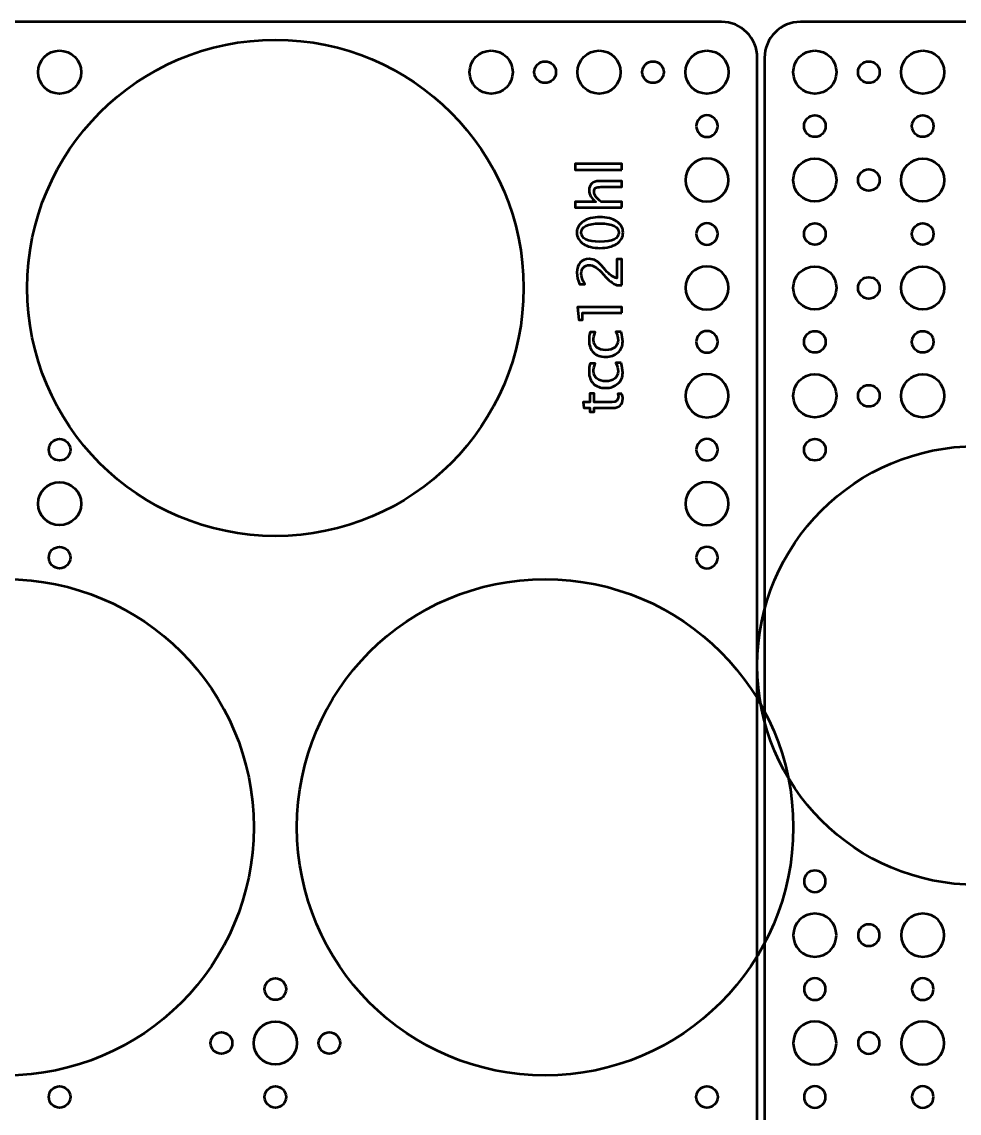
# Model space of a CAD drawing. Header units: centimetres. Extents: x -42.5 to 44.4, y -43.5 to 43.2.
# Drawn here: x -31.27 to -18.24, y -28.73 to -13.55 of the extents above; entities that cross this region are included whole.
import ezdxf

# ---------------------------------------------------------------- set-up
doc = ezdxf.new("R2010")
doc.units = ezdxf.units.CM
doc.header["$MEASUREMENT"] = 0
doc.layers.add('Layer 1', color=7, linetype='Continuous')

msp = doc.modelspace()

# ---------------------------------------------------------------- linework, layer by layer
at = {"layer": 'Layer 1', "lineweight": 53}
for centre, major_axis in [((-27.75, -17.25), (0, 3.45)), ((-30.75001, -14.25001), (0, 0.30001)), ((-24.74999, -14.25001), (0, 0.30001)), ((-23.24999, -14.25001), (0, 0.30001)), ((-21.74999, -14.25001), (0, 0.30001)), ((-20.25001, -14.25001), (0, 0.30001)), ((-18.75001, -14.25001), (0, 0.30001)), ((-24, -14.25), (0, 0.15)), ((-22.5, -14.25), (0, 0.15)), ((-19.5, -14.25), (0, 0.15)), ((-18, -22.5), (0, 3.05)), ((-31.5, -24.75), (0, 3.45)), ((-24, -24.75), (0, 3.45))]:
    msp.add_ellipse(centre, major_axis=major_axis, ratio=1, dxfattribs=at)
for points, knots in [([(-41.95, -42.95), (-41.95, -42.95), (-41.95, -14.05), (-41.95, -14.05), (-41.95, -14.05), (-41.95, -13.77386), (-41.72614, -13.55), (-41.45, -13.55), (-41.45, -13.55), (-41.45, -13.55), (-21.55, -13.55), (-21.55, -13.55), (-21.55, -13.55), (-21.27386, -13.55), (-21.05, -13.77386), (-21.05, -14.05), (-21.05, -14.05), (-21.05, -14.05), (-21.05, -42.95), (-21.05, -42.95), (-21.05, -42.95), (-21.05, -43.22614), (-21.27386, -43.45), (-21.55, -43.45), (-21.55, -43.45), (-21.55, -43.45), (-41.45, -43.45), (-41.45, -43.45), (-41.45, -43.45), (-41.72614, -43.45), (-41.95, -43.22614), (-41.95, -42.95)], [0, 0, 0, 0, 0.11111111, 0.11111111, 0.11111111, 0.11111111, 0.22222222, 0.22222222, 0.22222222, 0.22222222, 0.33333333, 0.33333333, 0.33333333, 0.33333333, 0.44444444, 0.44444444, 0.44444444, 0.44444444, 0.55555556, 0.55555556, 0.55555556, 0.55555556, 0.66666667, 0.66666667, 0.66666667, 0.66666667, 0.77777778, 0.77777778, 0.77777778, 0.77777778, 1, 1, 1, 1]), ([(-20.95, -42.95), (-20.95, -42.95), (-20.95, -14.05), (-20.95, -14.05), (-20.95, -14.05), (-20.95, -13.77386), (-20.72614, -13.55), (-20.45, -13.55), (-20.45, -13.55), (-20.45, -13.55), (-0.55, -13.55), (-0.55, -13.55), (-0.55, -13.55), (-0.27386, -13.55), (-0.05, -13.77386), (-0.05, -14.05), (-0.05, -14.05), (-0.05, -14.05), (-0.05, -42.95), (-0.05, -42.95), (-0.05, -42.95), (-0.05, -43.22614), (-0.27386, -43.45), (-0.55, -43.45), (-0.55, -43.45), (-0.55, -43.45), (-20.45, -43.45), (-20.45, -43.45), (-20.45, -43.45), (-20.72614, -43.45), (-20.95, -43.22614), (-20.95, -42.95)], [0, 0, 0, 0, 0.11111111, 0.11111111, 0.11111111, 0.11111111, 0.22222222, 0.22222222, 0.22222222, 0.22222222, 0.33333333, 0.33333333, 0.33333333, 0.33333333, 0.44444444, 0.44444444, 0.44444444, 0.44444444, 0.55555556, 0.55555556, 0.55555556, 0.55555556, 0.66666667, 0.66666667, 0.66666667, 0.66666667, 0.77777778, 0.77777778, 0.77777778, 0.77777778, 1, 1, 1, 1]), ([(-21.9, -15), (-21.9, -14.91716), (-21.83284, -14.85), (-21.75, -14.85), (-21.75, -14.85), (-21.66716, -14.85), (-21.6, -14.91716), (-21.6, -15), (-21.6, -15), (-21.6, -15.08284), (-21.66716, -15.15), (-21.75, -15.15), (-21.75, -15.15), (-21.83284, -15.15), (-21.9, -15.08284), (-21.9, -15)], [0, 0, 0, 0, 0.2, 0.2, 0.2, 0.2, 0.4, 0.4, 0.4, 0.4, 0.6, 0.6, 0.6, 0.6, 1, 1, 1, 1]), ([(-20.1, -15), (-20.1, -14.91716), (-20.16716, -14.85), (-20.25, -14.85), (-20.25, -14.85), (-20.33284, -14.85), (-20.4, -14.91716), (-20.4, -15), (-20.4, -15), (-20.4, -15.08284), (-20.33284, -15.15), (-20.25, -15.15), (-20.25, -15.15), (-20.16716, -15.15), (-20.1, -15.08284), (-20.1, -15)], [0, 0, 0, 0, 0.2, 0.2, 0.2, 0.2, 0.4, 0.4, 0.4, 0.4, 0.6, 0.6, 0.6, 0.6, 1, 1, 1, 1]), ([(-18.6, -15), (-18.6, -14.91716), (-18.66716, -14.85), (-18.75, -14.85), (-18.75, -14.85), (-18.83284, -14.85), (-18.9, -14.91716), (-18.9, -15), (-18.9, -15), (-18.9, -15.08284), (-18.83284, -15.15), (-18.75, -15.15), (-18.75, -15.15), (-18.66716, -15.15), (-18.6, -15.08284), (-18.6, -15)], [0, 0, 0, 0, 0.2, 0.2, 0.2, 0.2, 0.4, 0.4, 0.4, 0.4, 0.6, 0.6, 0.6, 0.6, 1, 1, 1, 1]), ([(-22.05, -15.75), (-22.05, -15.58431), (-21.91569, -15.45), (-21.75, -15.45), (-21.75, -15.45), (-21.58431, -15.45), (-21.45, -15.58431), (-21.45, -15.75), (-21.45, -15.75), (-21.45, -15.91569), (-21.58431, -16.05), (-21.75, -16.05), (-21.75, -16.05), (-21.91569, -16.05), (-22.05, -15.91569), (-22.05, -15.75)], [0, 0, 0, 0, 0.2, 0.2, 0.2, 0.2, 0.4, 0.4, 0.4, 0.4, 0.6, 0.6, 0.6, 0.6, 1, 1, 1, 1]), ([(-19.95, -15.75), (-19.95, -15.58431), (-20.08431, -15.45), (-20.25, -15.45), (-20.25, -15.45), (-20.41569, -15.45), (-20.55, -15.58431), (-20.55, -15.75), (-20.55, -15.75), (-20.55, -15.91569), (-20.41569, -16.05), (-20.25, -16.05), (-20.25, -16.05), (-20.08431, -16.05), (-19.95, -15.91569), (-19.95, -15.75)], [0, 0, 0, 0, 0.2, 0.2, 0.2, 0.2, 0.4, 0.4, 0.4, 0.4, 0.6, 0.6, 0.6, 0.6, 1, 1, 1, 1]), ([(-18.45, -15.75), (-18.45, -15.58431), (-18.58431, -15.45), (-18.75, -15.45), (-18.75, -15.45), (-18.91569, -15.45), (-19.05, -15.58431), (-19.05, -15.75), (-19.05, -15.75), (-19.05, -15.91569), (-18.91569, -16.05), (-18.75, -16.05), (-18.75, -16.05), (-18.58431, -16.05), (-18.45, -15.91569), (-18.45, -15.75)], [0, 0, 0, 0, 0.2, 0.2, 0.2, 0.2, 0.4, 0.4, 0.4, 0.4, 0.6, 0.6, 0.6, 0.6, 1, 1, 1, 1]), ([(-19.35, -15.75), (-19.35, -15.66716), (-19.41716, -15.6), (-19.5, -15.6), (-19.5, -15.6), (-19.58284, -15.6), (-19.65, -15.66716), (-19.65, -15.75), (-19.65, -15.75), (-19.65, -15.83284), (-19.58284, -15.9), (-19.5, -15.9), (-19.5, -15.9), (-19.41716, -15.9), (-19.35, -15.83284), (-19.35, -15.75)], [0, 0, 0, 0, 0.2, 0.2, 0.2, 0.2, 0.4, 0.4, 0.4, 0.4, 0.6, 0.6, 0.6, 0.6, 1, 1, 1, 1]), ([(-21.9, -16.5), (-21.9, -16.41716), (-21.83284, -16.35), (-21.75, -16.35), (-21.75, -16.35), (-21.66716, -16.35), (-21.6, -16.41716), (-21.6, -16.5), (-21.6, -16.5), (-21.6, -16.58284), (-21.66716, -16.65), (-21.75, -16.65), (-21.75, -16.65), (-21.83284, -16.65), (-21.9, -16.58284), (-21.9, -16.5)], [0, 0, 0, 0, 0.2, 0.2, 0.2, 0.2, 0.4, 0.4, 0.4, 0.4, 0.6, 0.6, 0.6, 0.6, 1, 1, 1, 1]), ([(-20.1, -16.5), (-20.1, -16.41716), (-20.16716, -16.35), (-20.25, -16.35), (-20.25, -16.35), (-20.33284, -16.35), (-20.4, -16.41716), (-20.4, -16.5), (-20.4, -16.5), (-20.4, -16.58284), (-20.33284, -16.65), (-20.25, -16.65), (-20.25, -16.65), (-20.16716, -16.65), (-20.1, -16.58284), (-20.1, -16.5)], [0, 0, 0, 0, 0.2, 0.2, 0.2, 0.2, 0.4, 0.4, 0.4, 0.4, 0.6, 0.6, 0.6, 0.6, 1, 1, 1, 1]), ([(-18.6, -16.5), (-18.6, -16.41716), (-18.66716, -16.35), (-18.75, -16.35), (-18.75, -16.35), (-18.83284, -16.35), (-18.9, -16.41716), (-18.9, -16.5), (-18.9, -16.5), (-18.9, -16.58284), (-18.83284, -16.65), (-18.75, -16.65), (-18.75, -16.65), (-18.66716, -16.65), (-18.6, -16.58284), (-18.6, -16.5)], [0, 0, 0, 0, 0.2, 0.2, 0.2, 0.2, 0.4, 0.4, 0.4, 0.4, 0.6, 0.6, 0.6, 0.6, 1, 1, 1, 1]), ([(-22.05, -17.25), (-22.05, -17.08431), (-21.91569, -16.95), (-21.75, -16.95), (-21.75, -16.95), (-21.58431, -16.95), (-21.45, -17.08431), (-21.45, -17.25), (-21.45, -17.25), (-21.45, -17.41569), (-21.58431, -17.55), (-21.75, -17.55), (-21.75, -17.55), (-21.91569, -17.55), (-22.05, -17.41569), (-22.05, -17.25)], [0, 0, 0, 0, 0.2, 0.2, 0.2, 0.2, 0.4, 0.4, 0.4, 0.4, 0.6, 0.6, 0.6, 0.6, 1, 1, 1, 1]), ([(-19.95, -17.25), (-19.95, -17.08431), (-20.08431, -16.95), (-20.25, -16.95), (-20.25, -16.95), (-20.41569, -16.95), (-20.55, -17.08431), (-20.55, -17.25), (-20.55, -17.25), (-20.55, -17.41569), (-20.41569, -17.55), (-20.25, -17.55), (-20.25, -17.55), (-20.08431, -17.55), (-19.95, -17.41569), (-19.95, -17.25)], [0, 0, 0, 0, 0.2, 0.2, 0.2, 0.2, 0.4, 0.4, 0.4, 0.4, 0.6, 0.6, 0.6, 0.6, 1, 1, 1, 1]), ([(-18.45, -17.25), (-18.45, -17.08431), (-18.58431, -16.95), (-18.75, -16.95), (-18.75, -16.95), (-18.91569, -16.95), (-19.05, -17.08431), (-19.05, -17.25), (-19.05, -17.25), (-19.05, -17.41569), (-18.91569, -17.55), (-18.75, -17.55), (-18.75, -17.55), (-18.58431, -17.55), (-18.45, -17.41569), (-18.45, -17.25)], [0, 0, 0, 0, 0.2, 0.2, 0.2, 0.2, 0.4, 0.4, 0.4, 0.4, 0.6, 0.6, 0.6, 0.6, 1, 1, 1, 1]), ([(-19.35, -17.25), (-19.35, -17.16716), (-19.41716, -17.1), (-19.5, -17.1), (-19.5, -17.1), (-19.58284, -17.1), (-19.65, -17.16716), (-19.65, -17.25), (-19.65, -17.25), (-19.65, -17.33284), (-19.58284, -17.4), (-19.5, -17.4), (-19.5, -17.4), (-19.41716, -17.4), (-19.35, -17.33284), (-19.35, -17.25)], [0, 0, 0, 0, 0.2, 0.2, 0.2, 0.2, 0.4, 0.4, 0.4, 0.4, 0.6, 0.6, 0.6, 0.6, 1, 1, 1, 1]), ([(-21.9, -18), (-21.9, -17.91716), (-21.83284, -17.85), (-21.75, -17.85), (-21.75, -17.85), (-21.66716, -17.85), (-21.6, -17.91716), (-21.6, -18), (-21.6, -18), (-21.6, -18.08284), (-21.66716, -18.15), (-21.75, -18.15), (-21.75, -18.15), (-21.83284, -18.15), (-21.9, -18.08284), (-21.9, -18)], [0, 0, 0, 0, 0.2, 0.2, 0.2, 0.2, 0.4, 0.4, 0.4, 0.4, 0.6, 0.6, 0.6, 0.6, 1, 1, 1, 1]), ([(-20.1, -18), (-20.1, -17.91716), (-20.16716, -17.85), (-20.25, -17.85), (-20.25, -17.85), (-20.33284, -17.85), (-20.4, -17.91716), (-20.4, -18), (-20.4, -18), (-20.4, -18.08284), (-20.33284, -18.15), (-20.25, -18.15), (-20.25, -18.15), (-20.16716, -18.15), (-20.1, -18.08284), (-20.1, -18)], [0, 0, 0, 0, 0.2, 0.2, 0.2, 0.2, 0.4, 0.4, 0.4, 0.4, 0.6, 0.6, 0.6, 0.6, 1, 1, 1, 1]), ([(-18.6, -18), (-18.6, -17.91716), (-18.66716, -17.85), (-18.75, -17.85), (-18.75, -17.85), (-18.83284, -17.85), (-18.9, -17.91716), (-18.9, -18), (-18.9, -18), (-18.9, -18.08284), (-18.83284, -18.15), (-18.75, -18.15), (-18.75, -18.15), (-18.66716, -18.15), (-18.6, -18.08284), (-18.6, -18)], [0, 0, 0, 0, 0.2, 0.2, 0.2, 0.2, 0.4, 0.4, 0.4, 0.4, 0.6, 0.6, 0.6, 0.6, 1, 1, 1, 1]), ([(-22.05, -18.75), (-22.05, -18.58431), (-21.91569, -18.45), (-21.75, -18.45), (-21.75, -18.45), (-21.58431, -18.45), (-21.45, -18.58431), (-21.45, -18.75), (-21.45, -18.75), (-21.45, -18.91569), (-21.58431, -19.05), (-21.75, -19.05), (-21.75, -19.05), (-21.91569, -19.05), (-22.05, -18.91569), (-22.05, -18.75)], [0, 0, 0, 0, 0.2, 0.2, 0.2, 0.2, 0.4, 0.4, 0.4, 0.4, 0.6, 0.6, 0.6, 0.6, 1, 1, 1, 1]), ([(-19.95, -18.75), (-19.95, -18.58431), (-20.08431, -18.45), (-20.25, -18.45), (-20.25, -18.45), (-20.41569, -18.45), (-20.55, -18.58431), (-20.55, -18.75), (-20.55, -18.75), (-20.55, -18.91569), (-20.41569, -19.05), (-20.25, -19.05), (-20.25, -19.05), (-20.08431, -19.05), (-19.95, -18.91569), (-19.95, -18.75)], [0, 0, 0, 0, 0.2, 0.2, 0.2, 0.2, 0.4, 0.4, 0.4, 0.4, 0.6, 0.6, 0.6, 0.6, 1, 1, 1, 1]), ([(-18.45, -18.75), (-18.45, -18.58431), (-18.58431, -18.45), (-18.75, -18.45), (-18.75, -18.45), (-18.91569, -18.45), (-19.05, -18.58431), (-19.05, -18.75), (-19.05, -18.75), (-19.05, -18.91569), (-18.91569, -19.05), (-18.75, -19.05), (-18.75, -19.05), (-18.58431, -19.05), (-18.45, -18.91569), (-18.45, -18.75)], [0, 0, 0, 0, 0.2, 0.2, 0.2, 0.2, 0.4, 0.4, 0.4, 0.4, 0.6, 0.6, 0.6, 0.6, 1, 1, 1, 1]), ([(-19.35, -18.75), (-19.35, -18.66716), (-19.41716, -18.6), (-19.5, -18.6), (-19.5, -18.6), (-19.58284, -18.6), (-19.65, -18.66716), (-19.65, -18.75), (-19.65, -18.75), (-19.65, -18.83284), (-19.58284, -18.9), (-19.5, -18.9), (-19.5, -18.9), (-19.41716, -18.9), (-19.35, -18.83284), (-19.35, -18.75)], [0, 0, 0, 0, 0.2, 0.2, 0.2, 0.2, 0.4, 0.4, 0.4, 0.4, 0.6, 0.6, 0.6, 0.6, 1, 1, 1, 1]), ([(-30.6, -19.5), (-30.6, -19.41716), (-30.66716, -19.35), (-30.75, -19.35), (-30.75, -19.35), (-30.83284, -19.35), (-30.9, -19.41716), (-30.9, -19.5), (-30.9, -19.5), (-30.9, -19.58284), (-30.83284, -19.65), (-30.75, -19.65), (-30.75, -19.65), (-30.66716, -19.65), (-30.6, -19.58284), (-30.6, -19.5)], [0, 0, 0, 0, 0.2, 0.2, 0.2, 0.2, 0.4, 0.4, 0.4, 0.4, 0.6, 0.6, 0.6, 0.6, 1, 1, 1, 1]), ([(-21.9, -19.5), (-21.9, -19.41716), (-21.83284, -19.35), (-21.75, -19.35), (-21.75, -19.35), (-21.66716, -19.35), (-21.6, -19.41716), (-21.6, -19.5), (-21.6, -19.5), (-21.6, -19.58284), (-21.66716, -19.65), (-21.75, -19.65), (-21.75, -19.65), (-21.83284, -19.65), (-21.9, -19.58284), (-21.9, -19.5)], [0, 0, 0, 0, 0.2, 0.2, 0.2, 0.2, 0.4, 0.4, 0.4, 0.4, 0.6, 0.6, 0.6, 0.6, 1, 1, 1, 1]), ([(-20.1, -19.5), (-20.1, -19.41716), (-20.16716, -19.35), (-20.25, -19.35), (-20.25, -19.35), (-20.33284, -19.35), (-20.4, -19.41716), (-20.4, -19.5), (-20.4, -19.5), (-20.4, -19.58284), (-20.33284, -19.65), (-20.25, -19.65), (-20.25, -19.65), (-20.16716, -19.65), (-20.1, -19.58284), (-20.1, -19.5)], [0, 0, 0, 0, 0.2, 0.2, 0.2, 0.2, 0.4, 0.4, 0.4, 0.4, 0.6, 0.6, 0.6, 0.6, 1, 1, 1, 1]), ([(-30.45, -20.25), (-30.45, -20.08431), (-30.58431, -19.95), (-30.75, -19.95), (-30.75, -19.95), (-30.91569, -19.95), (-31.05, -20.08431), (-31.05, -20.25), (-31.05, -20.25), (-31.05, -20.41569), (-30.91569, -20.55), (-30.75, -20.55), (-30.75, -20.55), (-30.58431, -20.55), (-30.45, -20.41569), (-30.45, -20.25)], [0, 0, 0, 0, 0.2, 0.2, 0.2, 0.2, 0.4, 0.4, 0.4, 0.4, 0.6, 0.6, 0.6, 0.6, 1, 1, 1, 1]), ([(-22.05, -20.25), (-22.05, -20.08431), (-21.91569, -19.95), (-21.75, -19.95), (-21.75, -19.95), (-21.58431, -19.95), (-21.45, -20.08431), (-21.45, -20.25), (-21.45, -20.25), (-21.45, -20.41569), (-21.58431, -20.55), (-21.75, -20.55), (-21.75, -20.55), (-21.91569, -20.55), (-22.05, -20.41569), (-22.05, -20.25)], [0, 0, 0, 0, 0.2, 0.2, 0.2, 0.2, 0.4, 0.4, 0.4, 0.4, 0.6, 0.6, 0.6, 0.6, 1, 1, 1, 1]), ([(-30.6, -21), (-30.6, -20.91716), (-30.66716, -20.85), (-30.75, -20.85), (-30.75, -20.85), (-30.83284, -20.85), (-30.9, -20.91716), (-30.9, -21), (-30.9, -21), (-30.9, -21.08284), (-30.83284, -21.15), (-30.75, -21.15), (-30.75, -21.15), (-30.66716, -21.15), (-30.6, -21.08284), (-30.6, -21)], [0, 0, 0, 0, 0.2, 0.2, 0.2, 0.2, 0.4, 0.4, 0.4, 0.4, 0.6, 0.6, 0.6, 0.6, 1, 1, 1, 1]), ([(-21.9, -21), (-21.9, -20.91716), (-21.83284, -20.85), (-21.75, -20.85), (-21.75, -20.85), (-21.66716, -20.85), (-21.6, -20.91716), (-21.6, -21), (-21.6, -21), (-21.6, -21.08284), (-21.66716, -21.15), (-21.75, -21.15), (-21.75, -21.15), (-21.83284, -21.15), (-21.9, -21.08284), (-21.9, -21)], [0, 0, 0, 0, 0.2, 0.2, 0.2, 0.2, 0.4, 0.4, 0.4, 0.4, 0.6, 0.6, 0.6, 0.6, 1, 1, 1, 1]), ([(-20.1, -25.5), (-20.1, -25.58284), (-20.16716, -25.65), (-20.25, -25.65), (-20.25, -25.65), (-20.33284, -25.65), (-20.4, -25.58284), (-20.4, -25.5), (-20.4, -25.5), (-20.4, -25.41716), (-20.33284, -25.35), (-20.25, -25.35), (-20.25, -25.35), (-20.16716, -25.35), (-20.1, -25.41716), (-20.1, -25.5)], [0, 0, 0, 0, 0.2, 0.2, 0.2, 0.2, 0.4, 0.4, 0.4, 0.4, 0.6, 0.6, 0.6, 0.6, 1, 1, 1, 1]), ([(-19.95, -26.25), (-19.95, -26.41569), (-20.08431, -26.55), (-20.25, -26.55), (-20.25, -26.55), (-20.41569, -26.55), (-20.55, -26.41569), (-20.55, -26.25), (-20.55, -26.25), (-20.55, -26.08431), (-20.41569, -25.95), (-20.25, -25.95), (-20.25, -25.95), (-20.08431, -25.95), (-19.95, -26.08431), (-19.95, -26.25)], [0, 0, 0, 0, 0.2, 0.2, 0.2, 0.2, 0.4, 0.4, 0.4, 0.4, 0.6, 0.6, 0.6, 0.6, 1, 1, 1, 1]), ([(-19.35, -26.25), (-19.35, -26.33284), (-19.41716, -26.4), (-19.5, -26.4), (-19.5, -26.4), (-19.58284, -26.4), (-19.65, -26.33284), (-19.65, -26.25), (-19.65, -26.25), (-19.65, -26.16716), (-19.58284, -26.1), (-19.5, -26.1), (-19.5, -26.1), (-19.41716, -26.1), (-19.35, -26.16716), (-19.35, -26.25)], [0, 0, 0, 0, 0.2, 0.2, 0.2, 0.2, 0.4, 0.4, 0.4, 0.4, 0.6, 0.6, 0.6, 0.6, 1, 1, 1, 1]), ([(-18.45, -26.25), (-18.45, -26.41569), (-18.58431, -26.55), (-18.75, -26.55), (-18.75, -26.55), (-18.91569, -26.55), (-19.05, -26.41569), (-19.05, -26.25), (-19.05, -26.25), (-19.05, -26.08431), (-18.91569, -25.95), (-18.75, -25.95), (-18.75, -25.95), (-18.58431, -25.95), (-18.45, -26.08431), (-18.45, -26.25)], [0, 0, 0, 0, 0.2, 0.2, 0.2, 0.2, 0.4, 0.4, 0.4, 0.4, 0.6, 0.6, 0.6, 0.6, 1, 1, 1, 1]), ([(-27.6, -27), (-27.6, -26.91716), (-27.66716, -26.85), (-27.75, -26.85), (-27.75, -26.85), (-27.83284, -26.85), (-27.9, -26.91716), (-27.9, -27), (-27.9, -27), (-27.9, -27.08284), (-27.83284, -27.15), (-27.75, -27.15), (-27.75, -27.15), (-27.66716, -27.15), (-27.6, -27.08284), (-27.6, -27)], [0, 0, 0, 0, 0.2, 0.2, 0.2, 0.2, 0.4, 0.4, 0.4, 0.4, 0.6, 0.6, 0.6, 0.6, 1, 1, 1, 1]), ([(-20.1, -27), (-20.1, -27.08284), (-20.16716, -27.15), (-20.25, -27.15), (-20.25, -27.15), (-20.33284, -27.15), (-20.4, -27.08284), (-20.4, -27), (-20.4, -27), (-20.4, -26.91716), (-20.33284, -26.85), (-20.25, -26.85), (-20.25, -26.85), (-20.16716, -26.85), (-20.1, -26.91716), (-20.1, -27)], [0, 0, 0, 0, 0.2, 0.2, 0.2, 0.2, 0.4, 0.4, 0.4, 0.4, 0.6, 0.6, 0.6, 0.6, 1, 1, 1, 1]), ([(-18.6, -27), (-18.6, -27.08284), (-18.66716, -27.15), (-18.75, -27.15), (-18.75, -27.15), (-18.83284, -27.15), (-18.9, -27.08284), (-18.9, -27), (-18.9, -27), (-18.9, -26.91716), (-18.83284, -26.85), (-18.75, -26.85), (-18.75, -26.85), (-18.66716, -26.85), (-18.6, -26.91716), (-18.6, -27)], [0, 0, 0, 0, 0.2, 0.2, 0.2, 0.2, 0.4, 0.4, 0.4, 0.4, 0.6, 0.6, 0.6, 0.6, 1, 1, 1, 1]), ([(-27.45, -27.75), (-27.45, -27.58431), (-27.58431, -27.45), (-27.75, -27.45), (-27.75, -27.45), (-27.91569, -27.45), (-28.05, -27.58431), (-28.05, -27.75), (-28.05, -27.75), (-28.05, -27.91569), (-27.91569, -28.05), (-27.75, -28.05), (-27.75, -28.05), (-27.58431, -28.05), (-27.45, -27.91569), (-27.45, -27.75)], [0, 0, 0, 0, 0.2, 0.2, 0.2, 0.2, 0.4, 0.4, 0.4, 0.4, 0.6, 0.6, 0.6, 0.6, 1, 1, 1, 1]), ([(-19.95, -27.75), (-19.95, -27.91569), (-20.08431, -28.05), (-20.25, -28.05), (-20.25, -28.05), (-20.41569, -28.05), (-20.55, -27.91569), (-20.55, -27.75), (-20.55, -27.75), (-20.55, -27.58431), (-20.41569, -27.45), (-20.25, -27.45), (-20.25, -27.45), (-20.08431, -27.45), (-19.95, -27.58431), (-19.95, -27.75)], [0, 0, 0, 0, 0.2, 0.2, 0.2, 0.2, 0.4, 0.4, 0.4, 0.4, 0.6, 0.6, 0.6, 0.6, 1, 1, 1, 1]), ([(-18.45, -27.75), (-18.45, -27.91569), (-18.58431, -28.05), (-18.75, -28.05), (-18.75, -28.05), (-18.91569, -28.05), (-19.05, -27.91569), (-19.05, -27.75), (-19.05, -27.75), (-19.05, -27.58431), (-18.91569, -27.45), (-18.75, -27.45), (-18.75, -27.45), (-18.58431, -27.45), (-18.45, -27.58431), (-18.45, -27.75)], [0, 0, 0, 0, 0.2, 0.2, 0.2, 0.2, 0.4, 0.4, 0.4, 0.4, 0.6, 0.6, 0.6, 0.6, 1, 1, 1, 1]), ([(-28.35, -27.75), (-28.35, -27.66716), (-28.41716, -27.6), (-28.5, -27.6), (-28.5, -27.6), (-28.58284, -27.6), (-28.65, -27.66716), (-28.65, -27.75), (-28.65, -27.75), (-28.65, -27.83284), (-28.58284, -27.9), (-28.5, -27.9), (-28.5, -27.9), (-28.41716, -27.9), (-28.35, -27.83284), (-28.35, -27.75)], [0, 0, 0, 0, 0.2, 0.2, 0.2, 0.2, 0.4, 0.4, 0.4, 0.4, 0.6, 0.6, 0.6, 0.6, 1, 1, 1, 1]), ([(-26.85, -27.75), (-26.85, -27.66716), (-26.91716, -27.6), (-27, -27.6), (-27, -27.6), (-27.08284, -27.6), (-27.15, -27.66716), (-27.15, -27.75), (-27.15, -27.75), (-27.15, -27.83284), (-27.08284, -27.9), (-27, -27.9), (-27, -27.9), (-26.91716, -27.9), (-26.85, -27.83284), (-26.85, -27.75)], [0, 0, 0, 0, 0.2, 0.2, 0.2, 0.2, 0.4, 0.4, 0.4, 0.4, 0.6, 0.6, 0.6, 0.6, 1, 1, 1, 1]), ([(-19.35, -27.75), (-19.35, -27.83284), (-19.41716, -27.9), (-19.5, -27.9), (-19.5, -27.9), (-19.58284, -27.9), (-19.65, -27.83284), (-19.65, -27.75), (-19.65, -27.75), (-19.65, -27.66716), (-19.58284, -27.6), (-19.5, -27.6), (-19.5, -27.6), (-19.41716, -27.6), (-19.35, -27.66716), (-19.35, -27.75)], [0, 0, 0, 0, 0.2, 0.2, 0.2, 0.2, 0.4, 0.4, 0.4, 0.4, 0.6, 0.6, 0.6, 0.6, 1, 1, 1, 1]), ([(-30.6, -28.5), (-30.6, -28.41716), (-30.66716, -28.35), (-30.75, -28.35), (-30.75, -28.35), (-30.83284, -28.35), (-30.9, -28.41716), (-30.9, -28.5), (-30.9, -28.5), (-30.9, -28.58284), (-30.83284, -28.65), (-30.75, -28.65), (-30.75, -28.65), (-30.66716, -28.65), (-30.6, -28.58284), (-30.6, -28.5)], [0, 0, 0, 0, 0.2, 0.2, 0.2, 0.2, 0.4, 0.4, 0.4, 0.4, 0.6, 0.6, 0.6, 0.6, 1, 1, 1, 1]), ([(-27.6, -28.5), (-27.6, -28.41716), (-27.66716, -28.35), (-27.75, -28.35), (-27.75, -28.35), (-27.83284, -28.35), (-27.9, -28.41716), (-27.9, -28.5), (-27.9, -28.5), (-27.9, -28.58284), (-27.83284, -28.65), (-27.75, -28.65), (-27.75, -28.65), (-27.66716, -28.65), (-27.6, -28.58284), (-27.6, -28.5)], [0, 0, 0, 0, 0.2, 0.2, 0.2, 0.2, 0.4, 0.4, 0.4, 0.4, 0.6, 0.6, 0.6, 0.6, 1, 1, 1, 1]), ([(-21.9, -28.5), (-21.9, -28.58284), (-21.83284, -28.65), (-21.75, -28.65), (-21.75, -28.65), (-21.66716, -28.65), (-21.6, -28.58284), (-21.6, -28.5), (-21.6, -28.5), (-21.6, -28.41716), (-21.66716, -28.35), (-21.75, -28.35), (-21.75, -28.35), (-21.83284, -28.35), (-21.9, -28.41716), (-21.9, -28.5)], [0, 0, 0, 0, 0.2, 0.2, 0.2, 0.2, 0.4, 0.4, 0.4, 0.4, 0.6, 0.6, 0.6, 0.6, 1, 1, 1, 1]), ([(-20.1, -28.5), (-20.1, -28.58284), (-20.16716, -28.65), (-20.25, -28.65), (-20.25, -28.65), (-20.33284, -28.65), (-20.4, -28.58284), (-20.4, -28.5), (-20.4, -28.5), (-20.4, -28.41716), (-20.33284, -28.35), (-20.25, -28.35), (-20.25, -28.35), (-20.16716, -28.35), (-20.1, -28.41716), (-20.1, -28.5)], [0, 0, 0, 0, 0.2, 0.2, 0.2, 0.2, 0.4, 0.4, 0.4, 0.4, 0.6, 0.6, 0.6, 0.6, 1, 1, 1, 1]), ([(-18.6, -28.5), (-18.6, -28.58284), (-18.66716, -28.65), (-18.75, -28.65), (-18.75, -28.65), (-18.83284, -28.65), (-18.9, -28.58284), (-18.9, -28.5), (-18.9, -28.5), (-18.9, -28.41716), (-18.83284, -28.35), (-18.75, -28.35), (-18.75, -28.35), (-18.66716, -28.35), (-18.6, -28.41716), (-18.6, -28.5)], [0, 0, 0, 0, 0.2, 0.2, 0.2, 0.2, 0.4, 0.4, 0.4, 0.4, 0.6, 0.6, 0.6, 0.6, 1, 1, 1, 1])]:
    msp.add_open_spline(points, degree=3, knots=knots, dxfattribs=at)
at = {"layer": 'Layer 1', "color": 5, "lineweight": 53}
for points, knots in [([(-22.93123, -15.60647), (-22.93123, -15.60647), (-23.58401, -15.60647), (-23.58401, -15.60647), (-23.58401, -15.60647), (-23.58401, -15.60647), (-23.58401, -15.52519), (-23.58401, -15.52519), (-23.58401, -15.52519), (-23.58401, -15.52519), (-22.93123, -15.52519), (-22.93123, -15.52519), (-22.93123, -15.52519), (-22.93123, -15.52519), (-22.93123, -15.60647), (-22.93123, -15.60647)], [0, 0, 0, 0, 0.2, 0.2, 0.2, 0.2, 0.4, 0.4, 0.4, 0.4, 0.6, 0.6, 0.6, 0.6, 1, 1, 1, 1]), ([(-22.93123, -16.13197), (-22.93123, -16.13197), (-23.58401, -16.13197), (-23.58401, -16.13197), (-23.58401, -16.13197), (-23.58401, -16.13197), (-23.58401, -16.05069), (-23.58401, -16.05069), (-23.58401, -16.05069), (-23.58401, -16.05069), (-23.29516, -16.05069), (-23.29516, -16.05069), (-23.29516, -16.05069), (-23.35795, -16.00765), (-23.38928, -15.95487), (-23.38928, -15.8925), (-23.38928, -15.8925), (-23.38928, -15.85327), (-23.377, -15.82209), (-23.35231, -15.79909), (-23.35231, -15.79909), (-23.32775, -15.77609), (-23.29459, -15.76451), (-23.25311, -15.76451), (-23.25311, -15.76451), (-23.25311, -15.76451), (-22.93123, -15.76451), (-22.93123, -15.76451), (-22.93123, -15.76451), (-22.93123, -15.76451), (-22.93123, -15.8458), (-22.93123, -15.8458), (-22.93123, -15.8458), (-22.93123, -15.8458), (-23.22658, -15.8458), (-23.22658, -15.8458), (-23.22658, -15.8458), (-23.25988, -15.8458), (-23.28359, -15.85073), (-23.2977, -15.86047), (-23.2977, -15.86047), (-23.31195, -15.87035), (-23.319, -15.88658), (-23.319, -15.9093), (-23.319, -15.9093), (-23.319, -15.95925), (-23.28641, -16.00638), (-23.22121, -16.05069), (-23.22121, -16.05069), (-23.22121, -16.05069), (-22.93123, -16.05069), (-22.93123, -16.05069), (-22.93123, -16.05069), (-22.93123, -16.05069), (-22.93123, -16.13197), (-22.93123, -16.13197)], [0, 0, 0, 0, 0.06666667, 0.06666667, 0.06666667, 0.06666667, 0.13333333, 0.13333333, 0.13333333, 0.13333333, 0.2, 0.2, 0.2, 0.2, 0.26666667, 0.26666667, 0.26666667, 0.26666667, 0.33333333, 0.33333333, 0.33333333, 0.33333333, 0.4, 0.4, 0.4, 0.4, 0.46666667, 0.46666667, 0.46666667, 0.46666667, 0.53333333, 0.53333333, 0.53333333, 0.53333333, 0.6, 0.6, 0.6, 0.6, 0.66666667, 0.66666667, 0.66666667, 0.66666667, 0.73333333, 0.73333333, 0.73333333, 0.73333333, 0.8, 0.8, 0.8, 0.8, 0.86666667, 0.86666667, 0.86666667, 0.86666667, 1, 1, 1, 1]), ([(-22.91599, -16.48108), (-22.91599, -16.54529), (-22.94548, -16.59708), (-23.00433, -16.63631), (-23.00433, -16.63631), (-23.06317, -16.67568), (-23.14078, -16.69529), (-23.2373, -16.69529), (-23.2373, -16.69529), (-23.33382, -16.69529), (-23.41143, -16.67568), (-23.47028, -16.63631), (-23.47028, -16.63631), (-23.52912, -16.59708), (-23.55861, -16.54529), (-23.55861, -16.48108), (-23.55861, -16.48108), (-23.55861, -16.41659), (-23.52926, -16.36481), (-23.47056, -16.32558), (-23.47056, -16.32558), (-23.41186, -16.28649), (-23.3341, -16.26687), (-23.2373, -16.26687), (-23.2373, -16.26687), (-23.14078, -16.26687), (-23.06317, -16.28649), (-23.00433, -16.32558), (-23.00433, -16.32558), (-22.94548, -16.36481), (-22.91599, -16.41659), (-22.91599, -16.48108)], [0, 0, 0, 0, 0.11111111, 0.11111111, 0.11111111, 0.11111111, 0.22222222, 0.22222222, 0.22222222, 0.22222222, 0.33333333, 0.33333333, 0.33333333, 0.33333333, 0.44444444, 0.44444444, 0.44444444, 0.44444444, 0.55555556, 0.55555556, 0.55555556, 0.55555556, 0.66666667, 0.66666667, 0.66666667, 0.66666667, 0.77777778, 0.77777778, 0.77777778, 0.77777778, 1, 1, 1, 1]), ([(-22.97695, -16.48122), (-22.97695, -16.39642), (-23.06373, -16.35408), (-23.2373, -16.35408), (-23.2373, -16.35408), (-23.41087, -16.35408), (-23.49765, -16.39642), (-23.49765, -16.48122), (-23.49765, -16.48122), (-23.49765, -16.56575), (-23.41087, -16.60808), (-23.2373, -16.60808), (-23.2373, -16.60808), (-23.06373, -16.60808), (-22.97695, -16.56575), (-22.97695, -16.48122)], [0, 0, 0, 0, 0.2, 0.2, 0.2, 0.2, 0.4, 0.4, 0.4, 0.4, 0.6, 0.6, 0.6, 0.6, 1, 1, 1, 1]), ([(-22.93123, -17.21374), (-22.93123, -17.21374), (-23.00235, -17.21374), (-23.00235, -17.21374), (-23.00235, -17.21374), (-23.05781, -17.19003), (-23.11834, -17.14219), (-23.18368, -17.07008), (-23.18368, -17.07008), (-23.18368, -17.07008), (-23.22545, -17.02352), (-23.22545, -17.02352), (-23.22545, -17.02352), (-23.27992, -16.96355), (-23.33382, -16.93349), (-23.38744, -16.93349), (-23.38744, -16.93349), (-23.42159, -16.93349), (-23.44855, -16.94379), (-23.46816, -16.96425), (-23.46816, -16.96425), (-23.48777, -16.98471), (-23.49765, -17.01308), (-23.49765, -17.04906), (-23.49765, -17.04906), (-23.49765, -17.09111), (-23.48157, -17.14092), (-23.44939, -17.1985), (-23.44939, -17.1985), (-23.44939, -17.1985), (-23.52051, -17.1985), (-23.52051, -17.1985), (-23.52051, -17.1985), (-23.54591, -17.14417), (-23.55861, -17.09012), (-23.55861, -17.03622), (-23.55861, -17.03622), (-23.55861, -16.97893), (-23.54323, -16.93292), (-23.51233, -16.89821), (-23.51233, -16.89821), (-23.48142, -16.86364), (-23.4405, -16.84628), (-23.38942, -16.84628), (-23.38942, -16.84628), (-23.35273, -16.84628), (-23.32013, -16.85503), (-23.29177, -16.87253), (-23.29177, -16.87253), (-23.26327, -16.89017), (-23.22883, -16.92276), (-23.18819, -16.9706), (-23.18819, -16.9706), (-23.18819, -16.9706), (-23.16138, -17.00207), (-23.16138, -17.00207), (-23.16138, -17.00207), (-23.10579, -17.06754), (-23.05287, -17.10536), (-23.00235, -17.11552), (-23.00235, -17.11552), (-23.00235, -17.11552), (-23.00235, -16.84882), (-23.00235, -16.84882), (-23.00235, -16.84882), (-23.00235, -16.84882), (-22.93123, -16.84882), (-22.93123, -16.84882), (-22.93123, -16.84882), (-22.93123, -16.84882), (-22.93123, -17.21374), (-22.93123, -17.21374)], [0, 0, 0, 0, 0.05263158, 0.05263158, 0.05263158, 0.05263158, 0.10526316, 0.10526316, 0.10526316, 0.10526316, 0.15789474, 0.15789474, 0.15789474, 0.15789474, 0.21052632, 0.21052632, 0.21052632, 0.21052632, 0.26315789, 0.26315789, 0.26315789, 0.26315789, 0.31578947, 0.31578947, 0.31578947, 0.31578947, 0.36842105, 0.36842105, 0.36842105, 0.36842105, 0.42105263, 0.42105263, 0.42105263, 0.42105263, 0.47368421, 0.47368421, 0.47368421, 0.47368421, 0.52631579, 0.52631579, 0.52631579, 0.52631579, 0.57894737, 0.57894737, 0.57894737, 0.57894737, 0.63157895, 0.63157895, 0.63157895, 0.63157895, 0.68421053, 0.68421053, 0.68421053, 0.68421053, 0.73684211, 0.73684211, 0.73684211, 0.73684211, 0.78947368, 0.78947368, 0.78947368, 0.78947368, 0.84210526, 0.84210526, 0.84210526, 0.84210526, 0.89473684, 0.89473684, 0.89473684, 0.89473684, 1, 1, 1, 1]), ([(-22.93123, -17.59756), (-22.93123, -17.59756), (-23.48241, -17.59756), (-23.48241, -17.59756), (-23.48241, -17.59756), (-23.48241, -17.59756), (-23.48241, -17.69493), (-23.48241, -17.69493), (-23.48241, -17.69493), (-23.48241, -17.69493), (-23.53321, -17.69493), (-23.53321, -17.69493), (-23.53321, -17.69493), (-23.53321, -17.69493), (-23.54845, -17.51628), (-23.54845, -17.51628), (-23.54845, -17.51628), (-23.54845, -17.51628), (-22.93123, -17.51628), (-22.93123, -17.51628), (-22.93123, -17.51628), (-22.93123, -17.51628), (-22.93123, -17.59756), (-22.93123, -17.59756)], [0, 0, 0, 0, 0.14285714, 0.14285714, 0.14285714, 0.14285714, 0.28571429, 0.28571429, 0.28571429, 0.28571429, 0.42857143, 0.42857143, 0.42857143, 0.42857143, 0.57142857, 0.57142857, 0.57142857, 0.57142857, 0.71428571, 0.71428571, 0.71428571, 0.71428571, 1, 1, 1, 1]), ([(-22.94478, -17.86018), (-22.92897, -17.91281), (-22.92107, -17.95825), (-22.92107, -17.99649), (-22.92107, -17.99649), (-22.92107, -18.05717), (-22.94351, -18.1074), (-22.98824, -18.14734), (-22.98824, -18.14734), (-23.03311, -18.18727), (-23.0897, -18.20731), (-23.15786, -18.20731), (-23.15786, -18.20731), (-23.23067, -18.20731), (-23.28754, -18.18755), (-23.32818, -18.14804), (-23.32818, -18.14804), (-23.36896, -18.10853), (-23.38928, -18.05336), (-23.38928, -17.98252), (-23.38928, -17.98252), (-23.38928, -17.94766), (-23.38448, -17.90844), (-23.37489, -17.86526), (-23.37489, -17.86526), (-23.37489, -17.86526), (-23.3063, -17.86526), (-23.3063, -17.86526), (-23.3063, -17.86526), (-23.31985, -17.91112), (-23.32662, -17.94851), (-23.32662, -17.9773), (-23.32662, -17.9773), (-23.32662, -18.01907), (-23.31096, -18.05251), (-23.27978, -18.07749), (-23.27978, -18.07749), (-23.24859, -18.10246), (-23.20696, -18.11502), (-23.15503, -18.11502), (-23.15503, -18.11502), (-23.10466, -18.11502), (-23.06402, -18.10204), (-23.03283, -18.07622), (-23.03283, -18.07622), (-23.00179, -18.05039), (-22.98626, -18.01667), (-22.98626, -17.97476), (-22.98626, -17.97476), (-22.98626, -17.93765), (-22.99586, -17.89955), (-23.01505, -17.86018), (-23.01505, -17.86018), (-23.01505, -17.86018), (-22.94478, -17.86018), (-22.94478, -17.86018)], [0, 0, 0, 0, 0.06666667, 0.06666667, 0.06666667, 0.06666667, 0.13333333, 0.13333333, 0.13333333, 0.13333333, 0.2, 0.2, 0.2, 0.2, 0.26666667, 0.26666667, 0.26666667, 0.26666667, 0.33333333, 0.33333333, 0.33333333, 0.33333333, 0.4, 0.4, 0.4, 0.4, 0.46666667, 0.46666667, 0.46666667, 0.46666667, 0.53333333, 0.53333333, 0.53333333, 0.53333333, 0.6, 0.6, 0.6, 0.6, 0.66666667, 0.66666667, 0.66666667, 0.66666667, 0.73333333, 0.73333333, 0.73333333, 0.73333333, 0.8, 0.8, 0.8, 0.8, 0.86666667, 0.86666667, 0.86666667, 0.86666667, 1, 1, 1, 1]), ([(-22.94478, -18.29382), (-22.92897, -18.34645), (-22.92107, -18.39189), (-22.92107, -18.43013), (-22.92107, -18.43013), (-22.92107, -18.49081), (-22.94351, -18.54104), (-22.98824, -18.58098), (-22.98824, -18.58098), (-23.03311, -18.62091), (-23.0897, -18.64095), (-23.15786, -18.64095), (-23.15786, -18.64095), (-23.23067, -18.64095), (-23.28754, -18.62119), (-23.32818, -18.58168), (-23.32818, -18.58168), (-23.36896, -18.54217), (-23.38928, -18.487), (-23.38928, -18.41616), (-23.38928, -18.41616), (-23.38928, -18.3813), (-23.38448, -18.34208), (-23.37489, -18.2989), (-23.37489, -18.2989), (-23.37489, -18.2989), (-23.3063, -18.2989), (-23.3063, -18.2989), (-23.3063, -18.2989), (-23.31985, -18.34476), (-23.32662, -18.38215), (-23.32662, -18.41094), (-23.32662, -18.41094), (-23.32662, -18.45271), (-23.31096, -18.48615), (-23.27978, -18.51113), (-23.27978, -18.51113), (-23.24859, -18.5361), (-23.20696, -18.54866), (-23.15503, -18.54866), (-23.15503, -18.54866), (-23.10466, -18.54866), (-23.06402, -18.53568), (-23.03283, -18.50986), (-23.03283, -18.50986), (-23.00179, -18.48403), (-22.98626, -18.45031), (-22.98626, -18.4084), (-22.98626, -18.4084), (-22.98626, -18.37129), (-22.99586, -18.33319), (-23.01505, -18.29382), (-23.01505, -18.29382), (-23.01505, -18.29382), (-22.94478, -18.29382), (-22.94478, -18.29382)], [0, 0, 0, 0, 0.06666667, 0.06666667, 0.06666667, 0.06666667, 0.13333333, 0.13333333, 0.13333333, 0.13333333, 0.2, 0.2, 0.2, 0.2, 0.26666667, 0.26666667, 0.26666667, 0.26666667, 0.33333333, 0.33333333, 0.33333333, 0.33333333, 0.4, 0.4, 0.4, 0.4, 0.46666667, 0.46666667, 0.46666667, 0.46666667, 0.53333333, 0.53333333, 0.53333333, 0.53333333, 0.6, 0.6, 0.6, 0.6, 0.66666667, 0.66666667, 0.66666667, 0.66666667, 0.73333333, 0.73333333, 0.73333333, 0.73333333, 0.8, 0.8, 0.8, 0.8, 0.86666667, 0.86666667, 0.86666667, 0.86666667, 1, 1, 1, 1]), ([(-22.93137, -18.72138), (-22.92446, -18.7465), (-22.92107, -18.76837), (-22.92107, -18.78685), (-22.92107, -18.78685), (-22.92107, -18.82834), (-22.93292, -18.86066), (-22.95663, -18.8838), (-22.95663, -18.8838), (-22.98034, -18.90708), (-23.01322, -18.91865), (-23.05541, -18.91865), (-23.05541, -18.91865), (-23.05541, -18.91865), (-23.319, -18.91865), (-23.319, -18.91865), (-23.319, -18.91865), (-23.319, -18.91865), (-23.319, -18.97482), (-23.319, -18.97482), (-23.319, -18.97482), (-23.319, -18.97482), (-23.37997, -18.97482), (-23.37997, -18.97482), (-23.37997, -18.97482), (-23.37997, -18.97482), (-23.37997, -18.91865), (-23.37997, -18.91865), (-23.37997, -18.91865), (-23.37997, -18.91865), (-23.4611, -18.91865), (-23.4611, -18.91865), (-23.4611, -18.91865), (-23.4611, -18.91865), (-23.46887, -18.83737), (-23.46887, -18.83737), (-23.46887, -18.83737), (-23.46887, -18.83737), (-23.37997, -18.83737), (-23.37997, -18.83737), (-23.37997, -18.83737), (-23.37997, -18.83737), (-23.37997, -18.71969), (-23.37997, -18.71969), (-23.37997, -18.71969), (-23.37997, -18.71969), (-23.319, -18.71969), (-23.319, -18.71969), (-23.319, -18.71969), (-23.319, -18.71969), (-23.319, -18.83737), (-23.319, -18.83737), (-23.319, -18.83737), (-23.319, -18.83737), (-23.07008, -18.83737), (-23.07008, -18.83737), (-23.07008, -18.83737), (-23.01138, -18.83737), (-22.98203, -18.81183), (-22.98203, -18.76089), (-22.98203, -18.76089), (-22.98203, -18.75002), (-22.98386, -18.7369), (-22.98739, -18.72138), (-22.98739, -18.72138), (-22.98739, -18.72138), (-22.93137, -18.72138), (-22.93137, -18.72138)], [0, 0, 0, 0, 0.05555556, 0.05555556, 0.05555556, 0.05555556, 0.11111111, 0.11111111, 0.11111111, 0.11111111, 0.16666667, 0.16666667, 0.16666667, 0.16666667, 0.22222222, 0.22222222, 0.22222222, 0.22222222, 0.27777778, 0.27777778, 0.27777778, 0.27777778, 0.33333333, 0.33333333, 0.33333333, 0.33333333, 0.38888889, 0.38888889, 0.38888889, 0.38888889, 0.44444444, 0.44444444, 0.44444444, 0.44444444, 0.5, 0.5, 0.5, 0.5, 0.55555556, 0.55555556, 0.55555556, 0.55555556, 0.61111111, 0.61111111, 0.61111111, 0.61111111, 0.66666667, 0.66666667, 0.66666667, 0.66666667, 0.72222222, 0.72222222, 0.72222222, 0.72222222, 0.77777778, 0.77777778, 0.77777778, 0.77777778, 0.83333333, 0.83333333, 0.83333333, 0.83333333, 0.88888889, 0.88888889, 0.88888889, 0.88888889, 1, 1, 1, 1])]:
    msp.add_open_spline(points, degree=3, knots=knots, dxfattribs=at)

doc.saveas('drawing.dxf')
